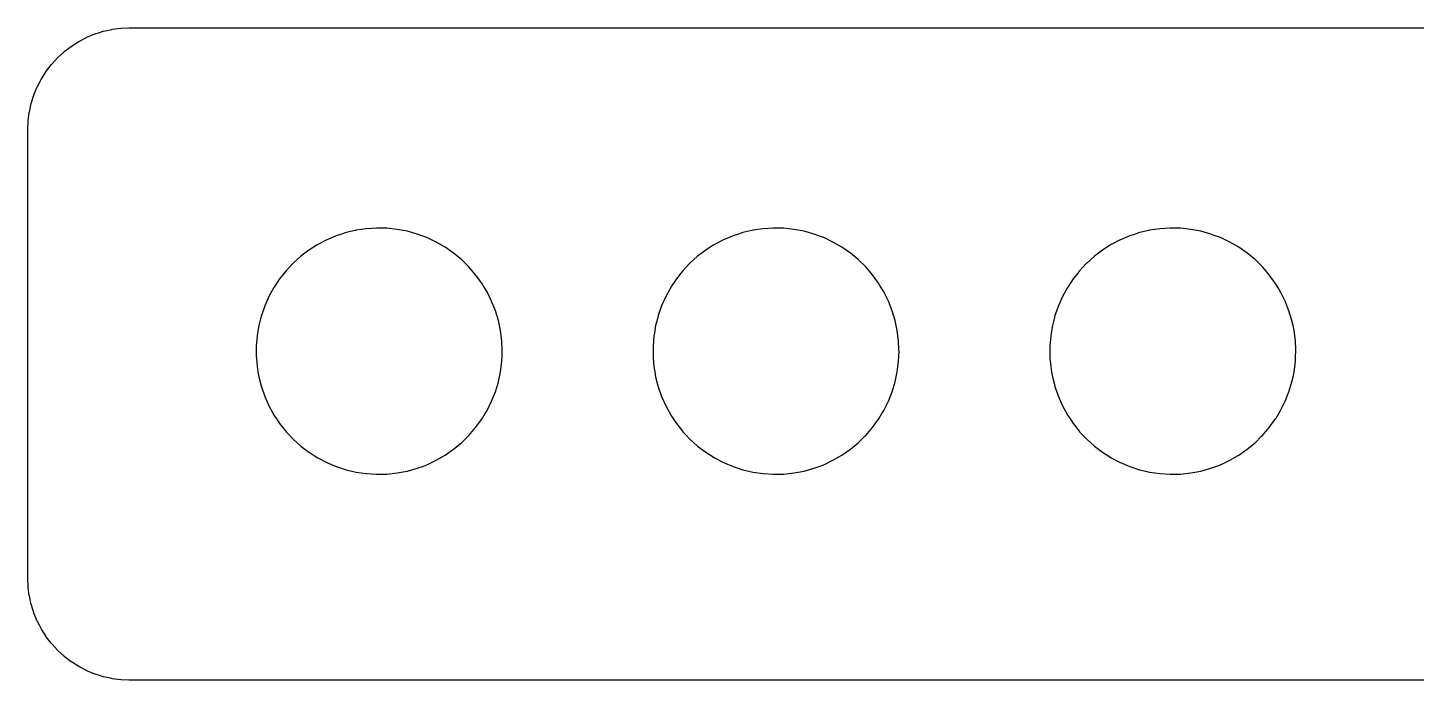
# Model space of a CAD drawing. Extents: x 73 to 209, y -111 to -82.
# Drawn here: x 73.2 to 135.4, y -111.3 to -82 of the extents above; entities that cross this region are included whole.
import ezdxf

# ---------------------------------------------------------------- set-up
doc = ezdxf.new("R2010")
doc.units = 0
doc.layers.add('BLACK', color=7, linetype='CONTINUOUS')

msp = doc.modelspace()

# ---------------------------------------------------------------- linework, layer by layer
at = {"layer": 'BLACK', "linetype": 'CONTINUOUS'}
for p, q in [((76.5462, -82.1971), (76.9248, -82.1131)), ((76.9248, -82.1131), (76.9356, -82.1112)), ((76.9356, -82.1112), (77.3201, -82.0606)), ((77.3201, -82.0606), (77.3311, -82.0597)), ((77.3311, -82.0597), (77.6806, -82.0444)), ((77.6806, -82.0444), (77.7054, -82.0458)), ((77.7054, -82.0458), (77.7177, -82.0477)), ((77.7177, -82.0477), (77.7266, -82.0465)), ((77.7266, -82.0465), (77.7454, -82.0441)), ((77.7266, -82.0465), (77.7266, -82.0465)), ((77.7454, -82.0441), (77.7493, -82.0436)), ((77.7493, -82.0436), (77.7656, -82.0425)), ((77.7656, -82.0425), (204.675, -82.0425)), ((75.1065, -82.8663), (75.4336, -82.6579)), ((75.4336, -82.6579), (75.4431, -82.6524)), ((75.4431, -82.6524), (75.7871, -82.4734)), ((75.7871, -82.4734), (75.7971, -82.4687)), ((75.7971, -82.4687), (76.1554, -82.3203)), ((76.1554, -82.3203), (76.1657, -82.3165)), ((76.1657, -82.3165), (76.3653, -82.2536)), ((76.3653, -82.2536), (76.5356, -82.1999)), ((76.5356, -82.1999), (76.5462, -82.1971)), ((74.4955, -83.3777), (74.7814, -83.1157)), ((74.7814, -83.1157), (74.7899, -83.1087)), ((74.7899, -83.1087), (75.0975, -82.8726)), ((75.0975, -82.8726), (75.1065, -82.8663)), ((73.9763, -83.9965), (73.9826, -83.9875)), ((73.9826, -83.9875), (74.2187, -83.6799)), ((74.2187, -83.6799), (74.2257, -83.6714)), ((74.2257, -83.6714), (74.4877, -83.3855)), ((74.4877, -83.3855), (74.4955, -83.3777)), ((73.5834, -84.6771), (73.7624, -84.3331)), ((73.7624, -84.3331), (73.7679, -84.3236)), ((73.7679, -84.3236), (73.9763, -83.9965)), ((73.3099, -85.4256), (73.4265, -85.0557)), ((73.4265, -85.0557), (73.4303, -85.0454)), ((73.4303, -85.0454), (73.5787, -84.6871)), ((73.5787, -84.6871), (73.5834, -84.6771)), ((73.1706, -86.2101), (73.2212, -85.8256)), ((73.2212, -85.8256), (73.2231, -85.8148)), ((73.2231, -85.8148), (73.3071, -85.4362)), ((73.3071, -85.4362), (73.3099, -85.4256)), ((73.1542, -86.5743), (73.1697, -86.2211)), ((73.1697, -86.2211), (73.1706, -86.2101)), ((73.1525, -86.6672), (73.1542, -86.6463)), ((73.1525, -106.635), (73.1525, -86.6672)), ((73.1554, -86.5976), (73.1542, -86.5743)), ((73.1542, -86.6463), (73.1568, -86.6313)), ((73.157, -86.6092), (73.1554, -86.5976)), ((73.1568, -86.6313), (73.1576, -86.6266)), ((73.1568, -86.6313), (73.1568, -86.6313)), ((73.1577, -86.614), (73.157, -86.6092)), ((73.157, -86.6092), (73.157, -86.6092)), ((73.1576, -86.6266), (73.1577, -86.614)), ((86.9782, -91.3523), (86.5525, -91.5313)), ((87.2141, -91.2757), (86.9782, -91.3523)), ((87.4148, -91.2105), (87.2141, -91.2757)), ((87.4173, -91.2096), (87.4148, -91.2104)), ((87.4148, -91.2104), (87.4148, -91.2105)), ((87.8163, -91.1161), (87.4173, -91.2096)), ((87.8643, -91.1048), (87.8163, -91.1161)), ((87.8669, -91.1042), (87.8643, -91.1048)), ((87.8643, -91.1048), (87.8643, -91.1048)), ((87.8695, -91.1038), (87.8669, -91.1042)), ((88.3211, -91.0371), (87.8695, -91.1038)), ((87.8695, -91.1038), (87.8695, -91.1038)), ((88.3237, -91.0367), (88.3211, -91.0371)), ((88.3211, -91.0371), (88.3211, -91.0371)), ((88.7845, -91.0077), (88.3237, -91.0367)), ((88.7872, -91.0078), (88.7845, -91.0077)), ((88.9632, -91.0115), (88.7872, -91.0078)), ((88.7872, -91.0078), (88.7872, -91.0078)), ((89.2462, -91.0174), (88.9632, -91.0115)), ((89.7054, -91.0657), (89.2462, -91.0174)), ((90.159, -91.1522), (89.7054, -91.0657)), ((90.1615, -91.1529), (90.159, -91.1522)), ((90.6012, -91.2757), (90.1615, -91.1529)), ((90.1615, -91.1529), (90.1615, -91.1529)), ((90.6038, -91.2764), (90.6012, -91.2757)), ((90.6012, -91.2757), (90.6012, -91.2757)), ((90.8058, -91.3515), (90.6038, -91.2764)), ((91.0341, -91.4364), (90.8058, -91.3515)), ((91.0366, -91.4373), (91.0341, -91.4364)), ((91.0341, -91.4364), (91.0341, -91.4364)), ((91.4544, -91.6339), (91.0366, -91.4373)), ((104.758, -91.3523), (104.332, -91.5313)), ((104.994, -91.2757), (104.758, -91.3523)), ((105.195, -91.2105), (104.994, -91.2757)), ((105.197, -91.2096), (105.195, -91.2104)), ((105.195, -91.2104), (105.195, -91.2105)), ((105.596, -91.1161), (105.197, -91.2096)), ((105.644, -91.1048), (105.596, -91.1161)), ((105.647, -91.1042), (105.644, -91.1048)), ((105.644, -91.1048), (105.644, -91.1048)), ((105.649, -91.1038), (105.647, -91.1042)), ((106.101, -91.0371), (105.649, -91.1038)), ((105.649, -91.1038), (105.649, -91.1038)), ((106.104, -91.0367), (106.101, -91.0371)), ((106.101, -91.0371), (106.101, -91.0371)), ((106.565, -91.0077), (106.104, -91.0367)), ((106.567, -91.0078), (106.565, -91.0077)), ((106.743, -91.0115), (106.567, -91.0078)), ((106.567, -91.0078), (106.567, -91.0078)), ((107.026, -91.0174), (106.743, -91.0115)), ((107.485, -91.0657), (107.026, -91.0174)), ((107.939, -91.1522), (107.485, -91.0657)), ((107.942, -91.1529), (107.939, -91.1522)), ((108.381, -91.2757), (107.942, -91.1529)), ((107.942, -91.1529), (107.942, -91.1529)), ((108.384, -91.2764), (108.381, -91.2757)), ((108.381, -91.2757), (108.381, -91.2757)), ((108.586, -91.3515), (108.384, -91.2764)), ((108.814, -91.4364), (108.586, -91.3515)), ((108.817, -91.4373), (108.814, -91.4364)), ((108.814, -91.4364), (108.814, -91.4364)), ((109.234, -91.6339), (108.817, -91.4373)), ((122.538, -91.3523), (122.112, -91.5313)), ((122.774, -91.2757), (122.538, -91.3523)), ((122.975, -91.2105), (122.774, -91.2757)), ((122.977, -91.2096), (122.975, -91.2104)), ((122.975, -91.2104), (122.975, -91.2105)), ((123.376, -91.1161), (122.977, -91.2096)), ((123.424, -91.1048), (123.376, -91.1161)), ((123.427, -91.1042), (123.424, -91.1048)), ((123.424, -91.1048), (123.424, -91.1048)), ((123.429, -91.1038), (123.427, -91.1042)), ((123.881, -91.0371), (123.429, -91.1038)), ((123.429, -91.1038), (123.429, -91.1038)), ((123.884, -91.0367), (123.881, -91.0371)), ((123.881, -91.0371), (123.881, -91.0371)), ((124.345, -91.0077), (123.884, -91.0367)), ((124.347, -91.0078), (124.345, -91.0077)), ((124.523, -91.0115), (124.347, -91.0078)), ((124.347, -91.0078), (124.347, -91.0078)), ((124.806, -91.0174), (124.523, -91.0115)), ((125.265, -91.0657), (124.806, -91.0174)), ((125.719, -91.1522), (125.265, -91.0657)), ((125.722, -91.1529), (125.719, -91.1522)), ((126.161, -91.2757), (125.722, -91.1529)), ((125.722, -91.1529), (125.722, -91.1529)), ((126.164, -91.2764), (126.161, -91.2757)), ((126.161, -91.2757), (126.161, -91.2757)), ((126.366, -91.3515), (126.164, -91.2764)), ((126.594, -91.4364), (126.366, -91.3515)), ((126.597, -91.4373), (126.594, -91.4364)), ((126.594, -91.4364), (126.594, -91.4364)), ((127.014, -91.6339), (126.597, -91.4373)), ((85.7534, -91.9926), (85.3856, -92.2718)), ((85.7556, -91.9912), (85.7534, -91.9926)), ((86.0906, -91.7786), (85.7556, -91.9912)), ((85.7556, -91.9912), (85.7556, -91.9912)), ((86.1433, -91.7452), (86.0906, -91.7786)), ((86.1456, -91.744), (86.1433, -91.7452)), ((86.5501, -91.5325), (86.1456, -91.744)), ((86.1456, -91.744), (86.1456, -91.744)), ((86.5525, -91.5313), (86.5501, -91.5325)), ((86.5501, -91.5325), (86.5501, -91.5325)), ((91.8543, -91.8648), (91.4544, -91.6339)), ((92.2334, -92.1284), (91.8543, -91.8648)), ((103.533, -91.9926), (103.166, -92.2718)), ((103.536, -91.9912), (103.533, -91.9926)), ((103.871, -91.7786), (103.536, -91.9912)), ((103.536, -91.9912), (103.536, -91.9912)), ((103.923, -91.7452), (103.871, -91.7786)), ((103.926, -91.744), (103.923, -91.7452)), ((104.33, -91.5325), (103.926, -91.744)), ((103.926, -91.744), (103.926, -91.744)), ((104.332, -91.5313), (104.33, -91.5325)), ((104.33, -91.5325), (104.33, -91.5325)), ((109.634, -91.8648), (109.234, -91.6339)), ((110.013, -92.1284), (109.634, -91.8648)), ((121.313, -91.9926), (120.946, -92.2718)), ((121.316, -91.9912), (121.313, -91.9926)), ((121.651, -91.7786), (121.316, -91.9912)), ((121.316, -91.9912), (121.316, -91.9912)), ((121.703, -91.7452), (121.651, -91.7786)), ((121.706, -91.744), (121.703, -91.7452)), ((122.11, -91.5325), (121.706, -91.744)), ((121.706, -91.744), (121.706, -91.744)), ((122.112, -91.5313), (122.11, -91.5325)), ((122.11, -91.5325), (122.11, -91.5325)), ((127.414, -91.8648), (127.014, -91.6339)), ((127.793, -92.1284), (127.414, -91.8648)), ((85.0406, -92.5827), (84.8586, -92.7765)), ((85.0424, -92.5808), (85.0406, -92.5827)), ((85.0406, -92.5827), (85.0406, -92.5827)), ((85.3856, -92.2718), (85.0424, -92.5808)), ((92.5892, -92.4227), (92.2334, -92.1284)), ((92.9191, -92.7458), (92.5892, -92.4227)), ((102.821, -92.5827), (102.639, -92.7765)), ((102.822, -92.5808), (102.821, -92.5827)), ((102.821, -92.5827), (102.821, -92.5827)), ((103.166, -92.2718), (102.822, -92.5808)), ((110.369, -92.4227), (110.013, -92.1284)), ((110.699, -92.7458), (110.369, -92.4227)), ((120.601, -92.5827), (120.419, -92.7765)), ((120.602, -92.5808), (120.601, -92.5827)), ((120.601, -92.5827), (120.601, -92.5827)), ((120.946, -92.2718), (120.602, -92.5808)), ((128.149, -92.4227), (127.793, -92.1284)), ((128.479, -92.7458), (128.149, -92.4227)), ((84.438, -93.2815), (84.1947, -93.6477)), ((84.4395, -93.2793), (84.438, -93.2815)), ((84.6409, -93.0252), (84.4395, -93.2793)), ((84.7247, -92.9195), (84.6409, -93.0252)), ((84.7263, -92.9174), (84.7247, -92.9195)), ((84.7247, -92.9195), (84.7247, -92.9195)), ((84.8586, -92.7765), (84.7263, -92.9174)), ((93.2209, -93.0953), (92.9191, -92.7458)), ((93.4923, -93.4689), (93.2209, -93.0953)), ((102.218, -93.2815), (101.975, -93.6477)), ((102.22, -93.2793), (102.218, -93.2815)), ((102.421, -93.0252), (102.22, -93.2793)), ((102.505, -92.9195), (102.421, -93.0252)), ((102.506, -92.9174), (102.505, -92.9195)), ((102.505, -92.9195), (102.505, -92.9195)), ((102.639, -92.7765), (102.506, -92.9174)), ((111.001, -93.0953), (110.699, -92.7458)), ((111.272, -93.4689), (111.001, -93.0953)), ((119.998, -93.2815), (119.755, -93.6477)), ((120, -93.2793), (119.998, -93.2815)), ((120.201, -93.0252), (120, -93.2793)), ((120.285, -92.9195), (120.201, -93.0252)), ((120.286, -92.9174), (120.285, -92.9195)), ((120.285, -92.9195), (120.285, -92.9195)), ((120.419, -92.7765), (120.286, -92.9174)), ((128.781, -93.0953), (128.479, -92.7458)), ((129.052, -93.4689), (128.781, -93.0953)), ((84.184, -93.6639), (83.9615, -94.0685)), ((84.1947, -93.6477), (84.184, -93.6639)), ((93.4936, -93.4711), (93.4923, -93.4689)), ((93.4937, -93.4711), (93.4936, -93.4711)), ((93.5559, -93.5739), (93.4937, -93.4711)), ((93.7315, -93.8639), (93.5559, -93.5739)), ((93.9368, -94.2775), (93.7315, -93.8639)), ((101.964, -93.6639), (101.742, -94.0685)), ((101.975, -93.6477), (101.964, -93.6639)), ((111.274, -93.4711), (111.272, -93.4689)), ((111.336, -93.5739), (111.274, -93.4711)), ((111.274, -93.4711), (111.274, -93.4711)), ((111.511, -93.8639), (111.336, -93.5739)), ((111.717, -94.2775), (111.511, -93.8639)), ((119.744, -93.6639), (119.522, -94.0685)), ((119.755, -93.6477), (119.744, -93.6639)), ((129.054, -93.4711), (129.052, -93.4689)), ((129.116, -93.5739), (129.054, -93.4711)), ((129.054, -93.4711), (129.054, -93.4711)), ((129.291, -93.8639), (129.116, -93.5739)), ((129.497, -94.2775), (129.291, -93.8639)), ((83.7737, -94.4904), (83.6218, -94.9264)), ((83.9615, -94.0685), (83.7737, -94.4904)), ((94.1068, -94.7068), (93.9368, -94.2775)), ((101.554, -94.4904), (101.402, -94.9264)), ((101.742, -94.0685), (101.554, -94.4904)), ((111.887, -94.7068), (111.717, -94.2775)), ((119.334, -94.4904), (119.182, -94.9264)), ((119.522, -94.0685), (119.334, -94.4904)), ((129.667, -94.7068), (129.497, -94.2775)), ((83.5843, -95.0725), (83.507, -95.3737)), ((83.6212, -94.929), (83.5843, -95.0725)), ((83.6218, -94.9264), (83.6212, -94.929)), ((83.6212, -94.929), (83.6212, -94.929)), ((94.2403, -95.1489), (94.1068, -94.7068)), ((94.2408, -95.1514), (94.2403, -95.1489)), ((94.2886, -95.3763), (94.2408, -95.1514)), ((94.2408, -95.1514), (94.2408, -95.1514)), ((101.364, -95.0725), (101.287, -95.3737)), ((101.401, -94.929), (101.364, -95.0725)), ((101.402, -94.9264), (101.401, -94.929)), ((101.401, -94.929), (101.401, -94.929)), ((112.02, -95.1489), (111.887, -94.7068)), ((112.021, -95.1514), (112.02, -95.1489)), ((112.069, -95.3763), (112.021, -95.1514)), ((112.021, -95.1514), (112.021, -95.1514)), ((119.144, -95.0725), (119.067, -95.3737)), ((119.181, -94.929), (119.144, -95.0725)), ((119.182, -94.9264), (119.181, -94.929)), ((119.181, -94.929), (119.181, -94.929)), ((129.8, -95.1489), (129.667, -94.7068)), ((129.801, -95.1514), (129.8, -95.1489)), ((129.849, -95.3763), (129.801, -95.1514)), ((129.801, -95.1514), (129.801, -95.1514)), ((83.4493, -95.715), (83.43, -95.829)), ((83.5066, -95.3763), (83.4493, -95.715)), ((83.507, -95.3737), (83.5066, -95.3763)), ((83.5066, -95.3763), (83.5066, -95.3763)), ((94.3363, -95.6005), (94.2886, -95.3763)), ((94.3941, -96.0586), (94.3363, -95.6005)), ((101.229, -95.715), (101.21, -95.829)), ((101.287, -95.3763), (101.229, -95.715)), ((101.287, -95.3737), (101.287, -95.3763)), ((101.287, -95.3763), (101.287, -95.3763)), ((112.116, -95.6005), (112.069, -95.3763)), ((112.174, -96.0586), (112.116, -95.6005)), ((119.009, -95.715), (118.99, -95.829)), ((119.067, -95.3763), (119.009, -95.715)), ((119.067, -95.3737), (119.067, -95.3763)), ((119.067, -95.3763), (119.067, -95.3763)), ((129.896, -95.6005), (129.849, -95.3763)), ((129.954, -96.0586), (129.896, -95.6005)), ((83.43, -95.829), (83.3914, -96.2891)), ((83.3914, -96.2891), (83.3914, -96.7509)), ((94.3942, -96.0613), (94.3941, -96.0586)), ((94.4111, -96.4632), (94.3942, -96.0613)), ((94.3942, -96.0613), (94.3942, -96.0613)), ((101.21, -95.829), (101.171, -96.2891)), ((101.171, -96.2891), (101.171, -96.7509)), ((112.174, -96.0613), (112.174, -96.0586)), ((112.191, -96.4632), (112.174, -96.0613)), ((112.174, -96.0613), (112.174, -96.0613)), ((118.99, -95.829), (118.951, -96.2891)), ((118.951, -96.2891), (118.951, -96.7509)), ((129.954, -96.0613), (129.954, -96.0586)), ((129.971, -96.4632), (129.954, -96.0613)), ((129.954, -96.0613), (129.954, -96.0613)), ((83.3914, -96.7509), (83.3916, -96.7535)), ((83.3916, -96.7535), (83.3916, -96.7535)), ((83.3916, -96.7535), (83.3982, -96.8321)), ((83.3982, -96.8321), (83.43, -97.211)), ((94.3363, -97.4395), (94.3941, -96.9814)), ((94.3941, -96.9814), (94.4038, -96.7509)), ((94.4038, -96.7509), (94.4135, -96.52)), ((94.4135, -96.52), (94.4111, -96.4632)), ((101.171, -96.7509), (101.172, -96.7535)), ((101.172, -96.7535), (101.172, -96.7535)), ((101.172, -96.7535), (101.178, -96.8321)), ((101.178, -96.8321), (101.21, -97.211)), ((112.116, -97.4395), (112.174, -96.9814)), ((112.174, -96.9814), (112.184, -96.7509)), ((112.184, -96.7509), (112.193, -96.52)), ((112.193, -96.52), (112.191, -96.4632)), ((118.951, -96.7509), (118.952, -96.7535)), ((118.952, -96.7535), (118.952, -96.7535)), ((118.952, -96.7535), (118.958, -96.8321)), ((118.958, -96.8321), (118.99, -97.211)), ((129.896, -97.4395), (129.954, -96.9814)), ((129.954, -96.9814), (129.964, -96.7509)), ((129.964, -96.7509), (129.973, -96.52)), ((129.973, -96.52), (129.971, -96.4632)), ((83.43, -97.211), (83.4304, -97.2136)), ((83.4304, -97.2136), (83.4691, -97.442)), ((83.4691, -97.442), (83.507, -97.6663)), ((83.507, -97.6663), (83.5077, -97.6689)), ((83.5077, -97.6689), (83.6119, -98.0746)), ((94.2403, -97.8911), (94.288, -97.6663)), ((94.288, -97.6663), (94.3357, -97.442)), ((94.3357, -97.442), (94.3363, -97.4395)), ((101.21, -97.211), (101.21, -97.2136)), ((101.21, -97.2136), (101.249, -97.442)), ((101.249, -97.442), (101.287, -97.6663)), ((101.287, -97.6663), (101.288, -97.6689)), ((101.288, -97.6689), (101.392, -98.0746)), ((112.02, -97.8911), (112.068, -97.6663)), ((112.068, -97.6663), (112.116, -97.442)), ((112.116, -97.442), (112.116, -97.4395)), ((118.99, -97.211), (118.99, -97.2136)), ((118.99, -97.2136), (119.029, -97.442)), ((119.029, -97.442), (119.067, -97.6663)), ((119.067, -97.6663), (119.068, -97.6689)), ((119.068, -97.6689), (119.172, -98.0746)), ((129.8, -97.8911), (129.848, -97.6663)), ((129.848, -97.6663), (129.896, -97.442)), ((129.896, -97.442), (129.896, -97.4395)), ((83.6119, -98.0746), (83.6218, -98.1136)), ((83.6218, -98.1136), (83.7737, -98.5496)), ((94.1068, -98.3332), (94.2403, -97.8911)), ((101.392, -98.0746), (101.402, -98.1136)), ((101.402, -98.1136), (101.554, -98.5496)), ((111.887, -98.3332), (112.02, -97.8911)), ((119.172, -98.0746), (119.182, -98.1136)), ((119.182, -98.1136), (119.334, -98.5496)), ((129.667, -98.3332), (129.8, -97.8911)), ((83.7737, -98.5496), (83.9615, -98.9715)), ((93.7315, -99.1761), (93.9368, -98.7625)), ((93.9368, -98.7625), (94.1068, -98.3332)), ((101.554, -98.5496), (101.742, -98.9715)), ((111.511, -99.1761), (111.717, -98.7625)), ((111.717, -98.7625), (111.887, -98.3332)), ((119.334, -98.5496), (119.522, -98.9715)), ((129.291, -99.1761), (129.497, -98.7625)), ((129.497, -98.7625), (129.667, -98.3332)), ((83.9615, -98.9715), (84.184, -99.3761)), ((84.184, -99.3761), (84.1854, -99.3783)), ((84.1854, -99.3783), (84.1854, -99.3783)), ((84.1854, -99.3783), (84.3139, -99.5717)), ((93.4923, -99.5711), (93.5276, -99.5128)), ((93.5276, -99.5128), (93.6505, -99.3099)), ((93.6505, -99.3099), (93.7315, -99.1761)), ((101.742, -98.9715), (101.964, -99.3761)), ((101.964, -99.3761), (101.965, -99.3783)), ((101.965, -99.3783), (101.965, -99.3783)), ((101.965, -99.3783), (102.094, -99.5717)), ((111.272, -99.5711), (111.308, -99.5128)), ((111.308, -99.5128), (111.43, -99.3099)), ((111.43, -99.3099), (111.511, -99.1761)), ((119.522, -98.9715), (119.744, -99.3761)), ((119.744, -99.3761), (119.745, -99.3783)), ((119.745, -99.3783), (119.745, -99.3783)), ((119.745, -99.3783), (119.874, -99.5717)), ((129.052, -99.5711), (129.088, -99.5128)), ((129.088, -99.5128), (129.21, -99.3099)), ((129.21, -99.3099), (129.291, -99.1761)), ((84.3139, -99.5717), (84.4395, -99.7607)), ((84.4395, -99.7607), (84.5548, -99.9061)), ((84.5548, -99.9061), (84.7116, -100.104)), ((84.7116, -100.104), (84.7263, -100.123)), ((84.7263, -100.123), (84.7281, -100.125)), ((84.7281, -100.125), (84.7281, -100.125)), ((84.7281, -100.125), (84.8607, -100.266)), ((92.9191, -100.294), (93.2209, -99.9447)), ((93.2209, -99.9447), (93.4923, -99.5711)), ((102.094, -99.5717), (102.22, -99.7607)), ((102.22, -99.7607), (102.335, -99.9061)), ((102.335, -99.9061), (102.492, -100.104)), ((102.492, -100.104), (102.506, -100.123)), ((102.506, -100.123), (102.508, -100.125)), ((102.508, -100.125), (102.508, -100.125)), ((102.508, -100.125), (102.641, -100.266)), ((110.699, -100.294), (111.001, -99.9447)), ((111.001, -99.9447), (111.272, -99.5711)), ((119.874, -99.5717), (120, -99.7607)), ((120, -99.7607), (120.115, -99.9061)), ((120.115, -99.9061), (120.272, -100.104)), ((120.272, -100.104), (120.286, -100.123)), ((120.286, -100.123), (120.288, -100.125)), ((120.288, -100.125), (120.288, -100.125)), ((120.288, -100.125), (120.421, -100.266)), ((128.479, -100.294), (128.781, -99.9447)), ((128.781, -99.9447), (129.052, -99.5711)), ((84.8607, -100.266), (85.0424, -100.459)), ((85.0424, -100.459), (85.3856, -100.768)), ((85.3856, -100.768), (85.7534, -101.047)), ((92.2334, -100.912), (92.5892, -100.617)), ((92.5892, -100.617), (92.8802, -100.332)), ((92.8802, -100.332), (92.9173, -100.296)), ((92.9173, -100.296), (92.9191, -100.294)), ((92.9173, -100.296), (92.9173, -100.296)), ((102.641, -100.266), (102.822, -100.459)), ((102.822, -100.459), (103.166, -100.768)), ((103.166, -100.768), (103.533, -101.047)), ((110.013, -100.912), (110.369, -100.617)), ((110.369, -100.617), (110.66, -100.332)), ((110.66, -100.332), (110.697, -100.296)), ((110.697, -100.296), (110.699, -100.294)), ((110.697, -100.296), (110.697, -100.296)), ((120.421, -100.266), (120.602, -100.459)), ((120.602, -100.459), (120.946, -100.768)), ((120.946, -100.768), (121.313, -101.047)), ((127.793, -100.912), (128.149, -100.617)), ((128.149, -100.617), (128.44, -100.332)), ((128.44, -100.332), (128.477, -100.296)), ((128.477, -100.296), (128.479, -100.294)), ((128.477, -100.296), (128.477, -100.296)), ((85.7534, -101.047), (85.7556, -101.049)), ((85.7556, -101.049), (85.7556, -101.049)), ((85.7556, -101.049), (86.0775, -101.253)), ((86.0775, -101.253), (86.1433, -101.295)), ((86.1433, -101.295), (86.1456, -101.296)), ((86.1456, -101.296), (86.1456, -101.296)), ((86.1456, -101.296), (86.5501, -101.508)), ((91.0366, -101.603), (91.4544, -101.406)), ((91.4544, -101.406), (91.8543, -101.175)), ((91.8543, -101.175), (92.2334, -100.912)), ((103.533, -101.047), (103.536, -101.049)), ((103.536, -101.049), (103.536, -101.049)), ((103.536, -101.049), (103.858, -101.253)), ((103.858, -101.253), (103.923, -101.295)), ((103.923, -101.295), (103.926, -101.296)), ((103.926, -101.296), (103.926, -101.296)), ((103.926, -101.296), (104.33, -101.508)), ((108.817, -101.603), (109.234, -101.406)), ((109.234, -101.406), (109.634, -101.175)), ((109.634, -101.175), (110.013, -100.912)), ((121.313, -101.047), (121.316, -101.049)), ((121.316, -101.049), (121.316, -101.049)), ((121.316, -101.049), (121.638, -101.253)), ((121.638, -101.253), (121.703, -101.295)), ((121.703, -101.295), (121.706, -101.296)), ((121.706, -101.296), (121.706, -101.296)), ((121.706, -101.296), (122.11, -101.508)), ((126.597, -101.603), (127.014, -101.406)), ((127.014, -101.406), (127.414, -101.175)), ((127.414, -101.175), (127.793, -100.912)), ((86.5501, -101.508), (86.5501, -101.508)), ((86.5501, -101.508), (86.5525, -101.509)), ((86.5525, -101.509), (86.9782, -101.688)), ((86.9782, -101.688), (86.9807, -101.688)), ((86.9807, -101.688), (86.9807, -101.688)), ((86.9807, -101.688), (87.4148, -101.83)), ((87.4148, -101.83), (87.4148, -101.83)), ((87.4148, -101.83), (87.4173, -101.83)), ((87.4173, -101.83), (87.7385, -101.906)), ((87.7385, -101.906), (87.8643, -101.935)), ((87.8643, -101.935), (87.8643, -101.935)), ((87.8643, -101.935), (87.8669, -101.936)), ((87.8669, -101.936), (87.8695, -101.936)), ((87.8695, -101.936), (87.8695, -101.936)), ((87.8695, -101.936), (88.3211, -102.003)), ((88.3211, -102.003), (88.3211, -102.003)), ((88.3211, -102.003), (88.3237, -102.003)), ((88.3237, -102.003), (88.7845, -102.032)), ((88.7845, -102.032), (88.7872, -102.032)), ((88.7872, -102.032), (88.9632, -102.029)), ((88.7872, -102.032), (88.7872, -102.032)), ((88.9632, -102.029), (89.2462, -102.023)), ((89.2462, -102.023), (89.7054, -101.974)), ((89.7054, -101.974), (90.159, -101.888)), ((90.159, -101.888), (90.1615, -101.887)), ((90.1615, -101.887), (90.6012, -101.764)), ((90.1615, -101.887), (90.1615, -101.887)), ((90.6012, -101.764), (90.6012, -101.764)), ((90.6012, -101.764), (90.6038, -101.764)), ((90.6038, -101.764), (90.8799, -101.661)), ((90.8799, -101.661), (91.0341, -101.604)), ((91.0341, -101.604), (91.0366, -101.603)), ((91.0341, -101.604), (91.0341, -101.604)), ((104.33, -101.508), (104.33, -101.508)), ((104.33, -101.508), (104.332, -101.509)), ((104.332, -101.509), (104.758, -101.688)), ((104.758, -101.688), (104.761, -101.688)), ((104.761, -101.688), (104.761, -101.688)), ((104.761, -101.688), (105.195, -101.83)), ((105.195, -101.83), (105.195, -101.83)), ((105.195, -101.83), (105.197, -101.83)), ((105.197, -101.83), (105.519, -101.906)), ((105.519, -101.906), (105.644, -101.935)), ((105.644, -101.935), (105.644, -101.935)), ((105.644, -101.935), (105.647, -101.936)), ((105.647, -101.936), (105.649, -101.936)), ((105.649, -101.936), (105.649, -101.936)), ((105.649, -101.936), (106.101, -102.003)), ((106.101, -102.003), (106.101, -102.003)), ((106.101, -102.003), (106.104, -102.003)), ((106.104, -102.003), (106.565, -102.032)), ((106.565, -102.032), (106.567, -102.032)), ((106.567, -102.032), (106.743, -102.029)), ((106.567, -102.032), (106.567, -102.032)), ((106.743, -102.029), (107.026, -102.023)), ((107.026, -102.023), (107.485, -101.974)), ((107.485, -101.974), (107.939, -101.888)), ((107.939, -101.888), (107.942, -101.887)), ((107.942, -101.887), (108.381, -101.764)), ((107.942, -101.887), (107.942, -101.887)), ((108.381, -101.764), (108.381, -101.764)), ((108.381, -101.764), (108.384, -101.764)), ((108.384, -101.764), (108.66, -101.661)), ((108.66, -101.661), (108.814, -101.604)), ((108.814, -101.604), (108.817, -101.603)), ((108.814, -101.604), (108.814, -101.604)), ((122.11, -101.508), (122.11, -101.508)), ((122.11, -101.508), (122.112, -101.509)), ((122.112, -101.509), (122.538, -101.688)), ((122.538, -101.688), (122.541, -101.688)), ((122.541, -101.688), (122.541, -101.688)), ((122.541, -101.688), (122.975, -101.83)), ((122.975, -101.83), (122.975, -101.83)), ((122.975, -101.83), (122.977, -101.83)), ((122.977, -101.83), (123.299, -101.906)), ((123.299, -101.906), (123.424, -101.935)), ((123.424, -101.935), (123.424, -101.935)), ((123.424, -101.935), (123.427, -101.936)), ((123.427, -101.936), (123.429, -101.936)), ((123.429, -101.936), (123.429, -101.936)), ((123.429, -101.936), (123.881, -102.003)), ((123.881, -102.003), (123.881, -102.003)), ((123.881, -102.003), (123.884, -102.003)), ((123.884, -102.003), (124.345, -102.032)), ((124.345, -102.032), (124.347, -102.032)), ((124.347, -102.032), (124.523, -102.029)), ((124.347, -102.032), (124.347, -102.032)), ((124.523, -102.029), (124.806, -102.023)), ((124.806, -102.023), (125.265, -101.974)), ((125.265, -101.974), (125.719, -101.888)), ((125.719, -101.888), (125.722, -101.887)), ((125.722, -101.887), (126.161, -101.764)), ((125.722, -101.887), (125.722, -101.887)), ((126.161, -101.764), (126.161, -101.764)), ((126.161, -101.764), (126.164, -101.764)), ((126.164, -101.764), (126.44, -101.661)), ((126.44, -101.661), (126.594, -101.604)), ((126.594, -101.604), (126.597, -101.603)), ((126.594, -101.604), (126.594, -101.604)), ((73.1538, -106.652), (73.1525, -106.635)), ((73.1577, -106.68), (73.1538, -106.652)), ((73.1546, -106.727), (73.1562, -106.701)), ((73.1671, -107.014), (73.1546, -106.727)), ((73.1562, -106.701), (73.1568, -106.697)), ((73.1568, -106.697), (73.1576, -106.693)), ((73.1568, -106.697), (73.1568, -106.697)), ((73.1576, -106.693), (73.1577, -106.68)), ((73.1697, -107.073), (73.1671, -107.014)), ((73.1704, -107.081), (73.1697, -107.073)), ((73.1706, -107.084), (73.1704, -107.081)), ((73.2212, -107.468), (73.1706, -107.084)), ((73.2231, -107.479), (73.2212, -107.468)), ((73.3071, -107.858), (73.2231, -107.479)), ((73.3099, -107.868), (73.3071, -107.858)), ((73.3331, -107.942), (73.3099, -107.868)), ((73.3636, -108.039), (73.3331, -107.942)), ((73.3914, -108.127), (73.3636, -108.039)), ((73.4265, -108.238), (73.3914, -108.127)), ((73.4303, -108.249), (73.4265, -108.238)), ((73.516, -108.455), (73.4303, -108.249)), ((73.5787, -108.607), (73.516, -108.455)), ((73.5834, -108.617), (73.5787, -108.607)), ((73.6886, -108.819), (73.5834, -108.617)), ((73.7178, -108.875), (73.6886, -108.819)), ((73.7624, -108.961), (73.7178, -108.875)), ((73.7679, -108.97), (73.7624, -108.961)), ((73.9763, -109.297), (73.7679, -108.97)), ((73.9826, -109.306), (73.9763, -109.297)), ((74.2187, -109.614), (73.9826, -109.306)), ((74.2257, -109.623), (74.2187, -109.614)), ((74.4877, -109.908), (74.2257, -109.623)), ((74.4955, -109.916), (74.4877, -109.908)), ((74.7814, -110.178), (74.4955, -109.916)), ((74.7899, -110.185), (74.7814, -110.178)), ((75.0975, -110.421), (74.7899, -110.185)), ((75.1065, -110.428), (75.0975, -110.421)), ((75.4336, -110.636), (75.1065, -110.428)), ((75.4431, -110.642), (75.4336, -110.636)), ((75.7871, -110.821), (75.4431, -110.642)), ((75.7971, -110.825), (75.7871, -110.821)), ((76.1554, -110.974), (75.7971, -110.825)), ((76.1657, -110.977), (76.1554, -110.974)), ((76.3653, -111.04), (76.1657, -110.977)), ((76.5356, -111.094), (76.3653, -111.04)), ((76.5462, -111.097), (76.5356, -111.094)), ((76.9248, -111.181), (76.5462, -111.097)), ((76.9356, -111.183), (76.9248, -111.181)), ((77.3201, -111.233), (76.9356, -111.183)), ((77.3311, -111.234), (77.3201, -111.233)), ((77.688, -111.25), (77.3311, -111.234)), ((77.7098, -111.249), (77.688, -111.25)), ((77.7303, -111.246), (77.7098, -111.249)), ((77.7391, -111.248), (77.7303, -111.246)), ((77.754, -111.25), (77.7391, -111.248)), ((77.7391, -111.248), (77.7391, -111.248)), ((77.7734, -111.251), (77.754, -111.25)), ((204.682, -111.251), (77.7734, -111.251))]:
    msp.add_line(p, q, dxfattribs=at)

doc.saveas('drawing.dxf')
